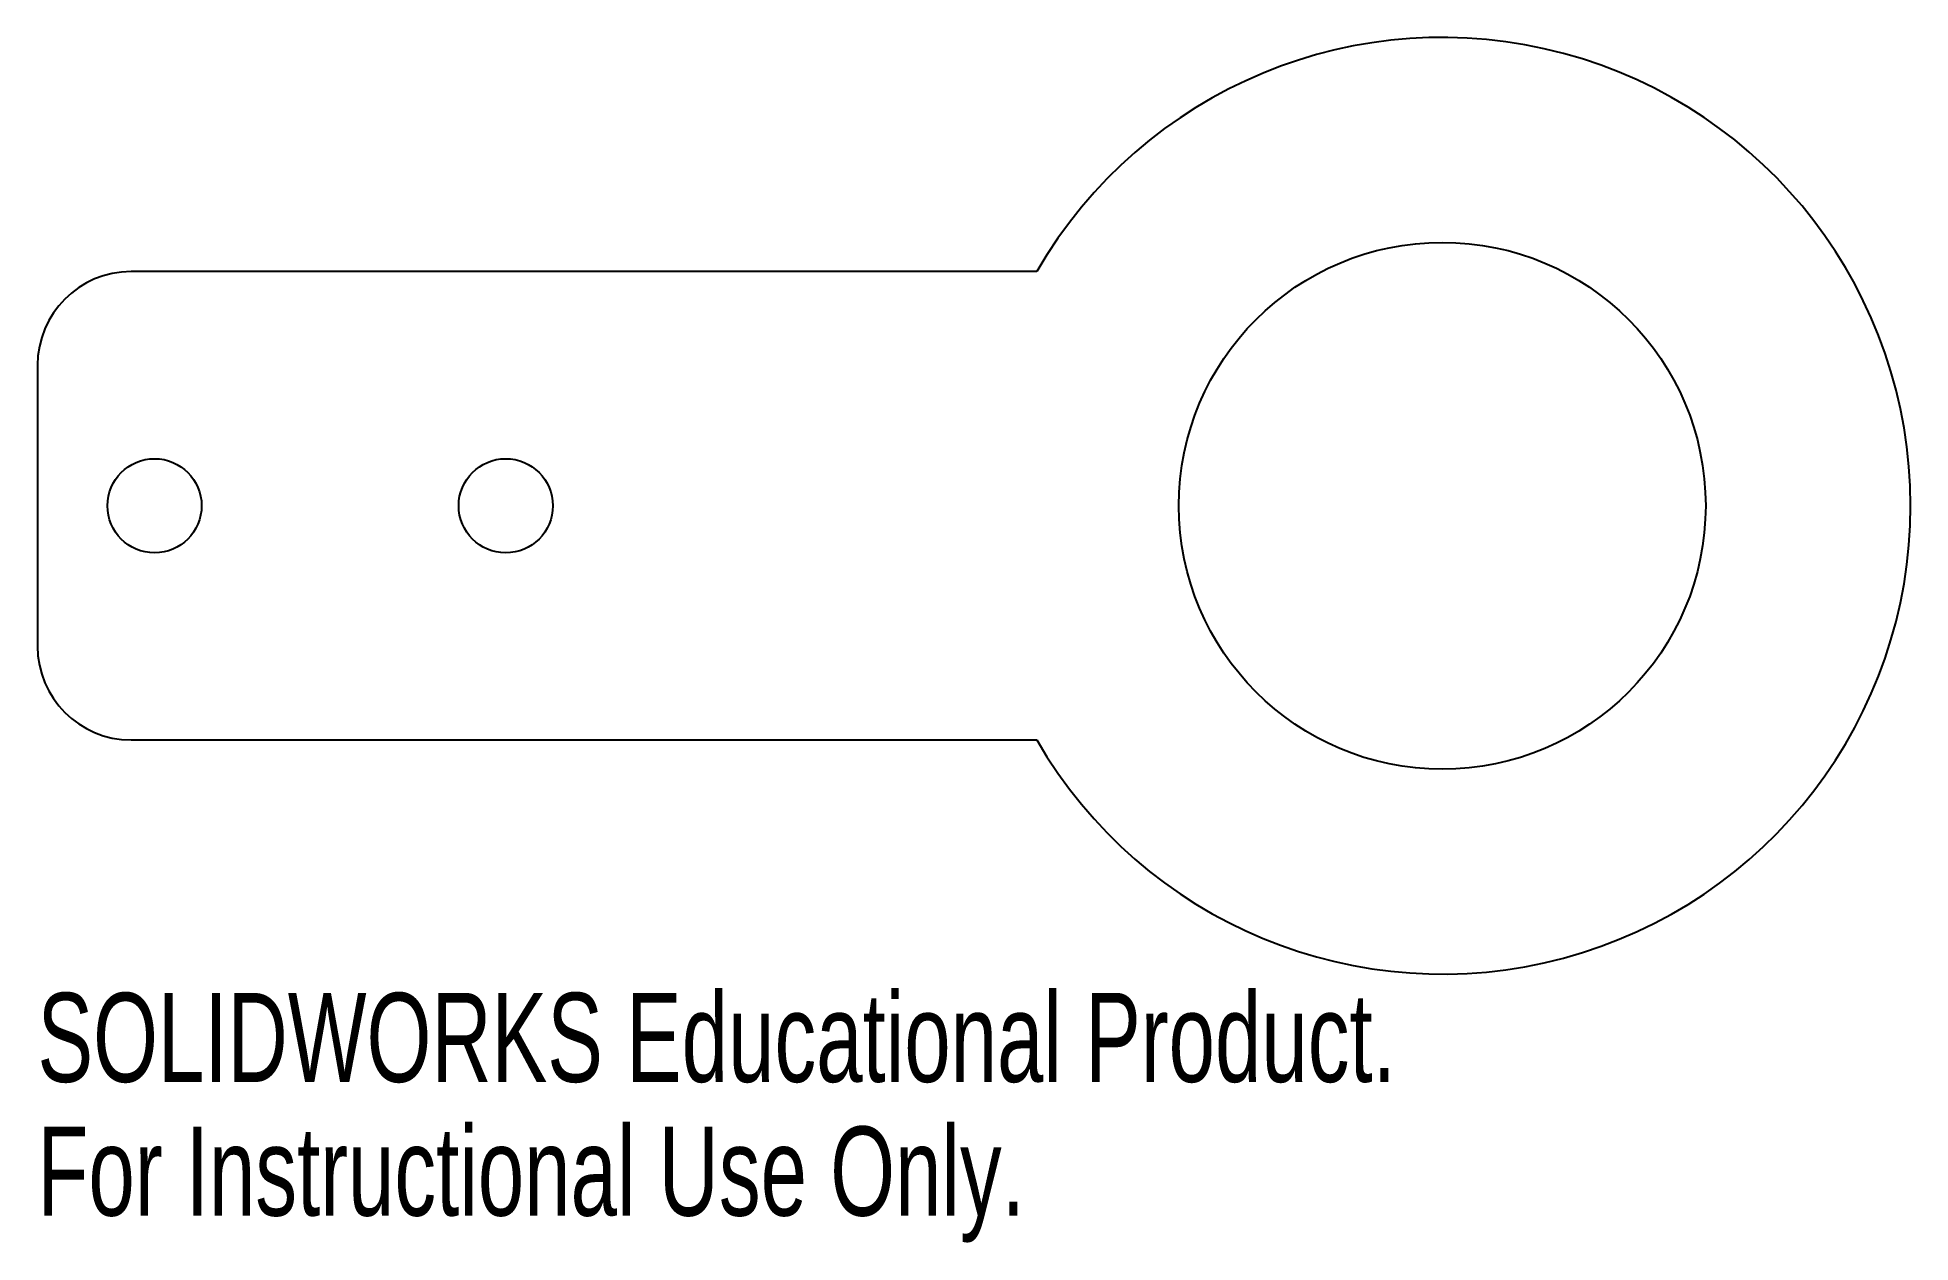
# Model space of a CAD drawing. Header units: inches. Extents: x -1.75 to 2.25, y -1.57 to 1.
import ezdxf

# ---------------------------------------------------------------- set-up
doc = ezdxf.new("R2010")
doc.units = ezdxf.units.IN
doc.header["$MEASUREMENT"] = 0
doc.styles.add('SLDTEXTSTYLE0', font='TXT', dxfattribs={"width": 0.7})

msp = doc.modelspace()

# ---------------------------------------------------------------- linework, layer by layer
at = {"color": 7, "linetype": 'Continuous', "lineweight": 25}
for p, q in [((0.384, 0.5), (-1.55, 0.5)), ((-1.75, 0.3), (-1.75, -0.3)), ((-1.55, -0.5), (0.384, -0.5))]:
    msp.add_line(p, q, dxfattribs=at)
for centre, radius in [((1.25, 0), 0.5625), ((-1.5, 0), 0.1005), ((-0.75, 0), 0.1005)]:
    msp.add_circle(centre, radius, dxfattribs=at)
for centre, radius, start, end in [((1.25, 0), 1, 210, 150), ((-1.55, 0.3), 0.2, 90, 180), ((-1.55, -0.3), 0.2, 180, 270)]:
    msp.add_arc(centre, radius, start, end, dxfattribs=at)

# ---------------------------------------------------------------- texts
at = {"color": 7, "linetype": 'Continuous', "char_height": 0.1903, "attachment_point": 1, "style": 'SLDTEXTSTYLE0'}
for s, insert in [('SOLIDWORKS Educational Product.', (-1.75, -1.0401)), ('For Instructional Use Only.', (-1.75, -1.3256))]:
    msp.add_mtext(s, dxfattribs=dict(at, insert=insert))

doc.saveas('drawing.dxf')
